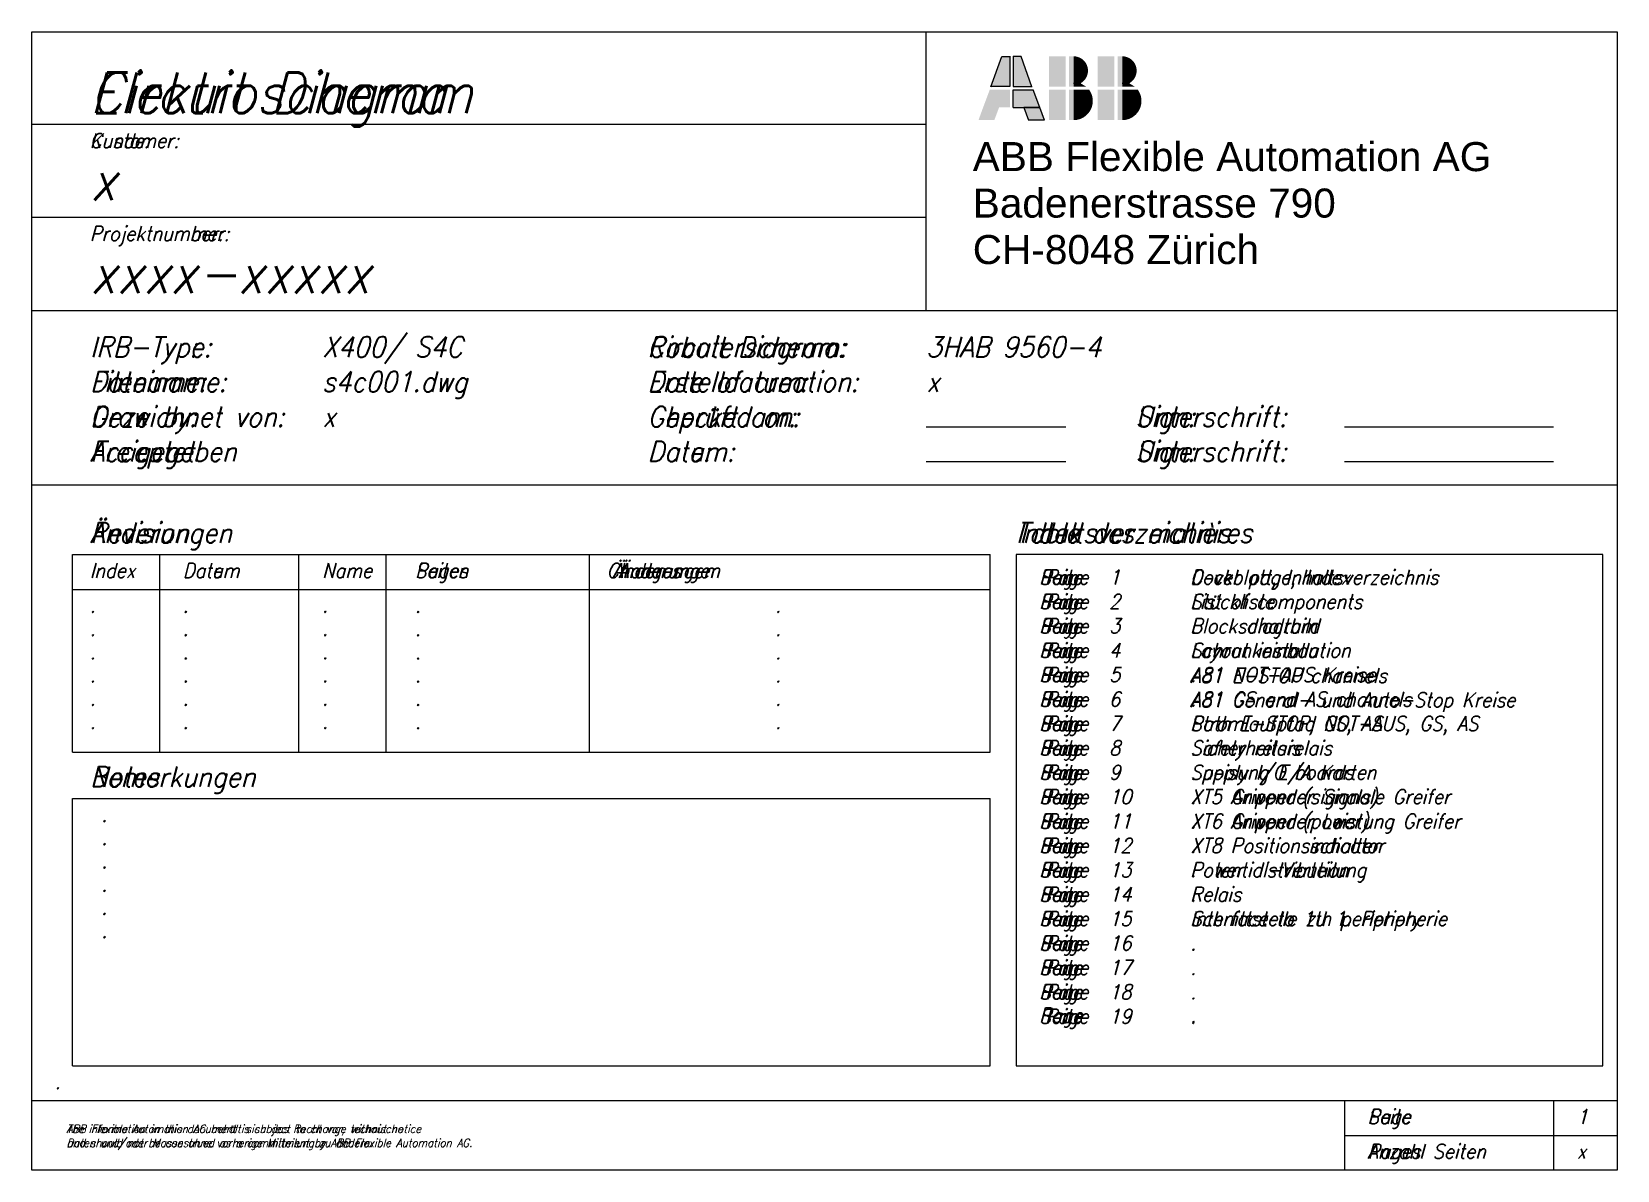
# Model space of a CAD drawing. Extents: x 0 to 273, y 0 to 196.
import ezdxf

# ---------------------------------------------------------------- set-up
doc = ezdxf.new("R2010")
doc.units = 0
doc.header["$LTSCALE"] = 8
for name, color, linetype in [('FORM07', 4, 'CONTINUOUS'), ('KOPF02', 1, 'CONTINUOUS'), ('KOPF03', 2, 'CONTINUOUS'), ('KOPF05', 3, 'CONTINUOUS'), ('TEXT_ALLGEMEIN', 2, 'CONTINUOUS'), ('TEXT_DEUTSCH', 2, 'CONTINUOUS'), ('TEXT_ENGLISCH', 2, 'CONTINUOUS'), ('TEXT_FRANZOESISCH', 2, 'CONTINUOUS')]:
    doc.layers.add(name, color=color, linetype=linetype)
doc.styles.add('ABB', font='arial.ttf', dxfattribs={"width": 0.9})
doc.styles.add('VSM_13', font='simplex3.shx', dxfattribs={"width": 0.9, "oblique": 15})

msp = doc.modelspace()

# ---------------------------------------------------------------- linework, layer by layer
at = {"layer": 'FORM07'}
for p, q in [((0, 195.96), (272.99, 195.96)), ((0, 0), (0, 195.96)), ((154.02, 148), (154.02, 196)), ((272.99, 195.96), (272.99, 0)), ((154.02, 180), (0, 180)), ((154.02, 164), (0, 164)), ((0, 148), (272.99, 148)), ((0, 118), (272.99, 118)), ((0, 12), (272.99, 12)), ((272.99, 0), (0, 0))]:
    msp.add_line(p, q, dxfattribs=at)
at = {"layer": 'KOPF02'}
for p, q in [((165.14, 186.54), (167.01, 191.76)), ((167.01, 191.76), (168.41, 191.76)), ((168.41, 191.77), (168.41, 186.55)), ((168.96, 191.77), (168.96, 186.55)), ((170.35, 191.76), (168.96, 191.76)), ((172.22, 186.54), (170.35, 191.76)), ((168.41, 186.55), (165.11, 186.55)), ((168.96, 186.55), (172.25, 186.55)), ((168.96, 182.98), (168.96, 186)), ((168.96, 186), (172.41, 186)), ((173.55, 182.97), (172.41, 186)), ((180.63, 187.1), (179.39, 187.1)), ((189.01, 187.1), (187.77, 187.1)), ((168.96, 182.97), (173.55, 182.97)), ((173.55, 182.97), (170.81, 182.97)), ((173.55, 182.97), (170.81, 182.97)), ((170.81, 182.97), (171.62, 180.78)), ((174.35, 180.78), (173.55, 182.97)), ((174.35, 180.78), (171.62, 180.78)), ((7.02, 106), (165.02, 106)), ((7.02, 72), (7.02, 106)), ((22.02, 106), (22.02, 72)), ((46.02, 72), (46.02, 106)), ((61.02, 72), (61.02, 106)), ((96.02, 72), (96.02, 106)), ((165.02, 72), (165.02, 106)), ((7.02, 100), (165.02, 100)), ((7.02, 72), (165.02, 72)), ((7.02, 64), (165.02, 64)), ((7.02, 18), (7.02, 64)), ((165.02, 18), (165.02, 64)), ((7.02, 18), (165.02, 18))]:
    msp.add_line(p, q, dxfattribs=at)
for points, const_width in [([(180.63, 189.3, 0.414214), (179.39, 190.53, 1)], 2.47), ([(189.01, 189.3, 0.414214), (187.77, 190.53, 1)], 2.47), ([(179.39, 188.06, 0.414214), (180.63, 189.3, 1)], 2.47), ([(187.77, 188.06, 0.414214), (189.01, 189.3, 1)], 2.47), ([(179.39, 182.43, 0.414214), (181.04, 184.08, 1)], 3.3), ([(181.04, 184.08, 0.156576), (180.73, 185.04, 1)], 3.3), ([(187.77, 182.43, 0.414214), (189.42, 184.08, 1)], 3.3), ([(189.42, 184.08, 0.156576), (189.11, 185.04, 1)], 3.3)]:
    msp.add_lwpolyline(points, format="xyb", dxfattribs=dict(at, const_width=const_width))
msp.add_lwpolyline([(169.5, 106), (169.5, 18), (270.5, 18), (270.5, 106)], close=True, dxfattribs=at)
for points in [[(167.01, 191.76), (168.41, 191.76), (165.14, 186.55), (168.41, 186.55)], [(168.96, 191.77), (170.35, 191.76), (168.96, 186.55), (172.22, 186.55)], [(175.14, 191.77), (178.02, 191.77), (175.14, 186.55), (178.02, 186.55)], [(178.57, 191.77), (179.39, 191.77), (178.57, 186.55), (179.39, 186.55)], [(183.51, 191.77), (186.4, 191.77), (183.51, 186.55), (186.4, 186.55)], [(186.95, 191.77), (187.77, 191.77), (186.95, 186.55), (187.77, 186.55)], [(168.41, 186), (164.95, 186), (168.41, 182.98), (163.81, 182.97)], [(168.96, 186), (172.41, 186), (168.96, 182.98), (173.55, 182.97)], [(175.14, 186), (178.02, 186), (175.14, 180.78), (178.02, 180.78)], [(178.57, 186), (179.39, 186), (178.57, 180.78), (179.39, 180.78)], [(179.39, 187.37), (179.39, 187.1), (180.63, 187.1)], [(179.39, 187.1), (180.63, 187.1), (179.39, 186.55), (180.63, 186.55)], [(179.39, 186), (181.87, 186), (179.39, 184.08)], [(181.87, 186), (182.08, 186), (179.39, 184.08)], [(180.63, 187.09), (180.63, 186.54), (181.53, 186.55)], [(181.18, 186), (182.08, 186.01), (181.17, 184.62)], [(183.51, 186), (186.4, 186), (183.51, 180.78), (186.4, 180.78)], [(186.95, 186), (187.77, 186), (186.95, 180.78), (187.77, 180.78)], [(187.77, 187.37), (187.77, 187.1), (189.01, 187.1)], [(187.77, 187.1), (189.01, 187.1), (187.77, 186.55), (189.01, 186.55)], [(190.24, 186), (190.46, 186), (187.77, 184.08)], [(187.77, 186), (190.24, 186), (187.77, 184.08)], [(189.01, 187.09), (189.01, 186.54), (189.91, 186.55)], [(189.56, 186), (190.46, 186.01), (189.54, 184.62)], [(166.56, 182.97), (163.81, 182.97), (165.74, 180.78), (163.01, 180.78)], [(170.81, 182.97), (173.55, 182.97), (171.62, 180.78), (174.35, 180.78)]]:
    msp.add_solid(points, dxfattribs=at)
at = {"layer": 'KOPF05'}
for p, q in [((154.02, 128), (178.02, 128)), ((226.02, 128), (262.02, 128)), ((154.02, 122), (178.02, 122)), ((226.02, 122), (262.02, 122)), ((226.02, 12), (226.02, 0)), ((262.02, 12), (262.02, 0)), ((226.02, 6), (272.99, 6))]:
    msp.add_line(p, q, dxfattribs=at)

# ---------------------------------------------------------------- texts
at = {"layer": 'KOPF03', "color": 1, "style": 'ABB'}
for s, p in [('ABB Flexible Automation AG', (162.02, 172)), ('Badenerstrasse 790', (162.02, 164)), ('CH-8048 Zürich', (162.02, 156))]:
    msp.add_text(s, height=5, dxfattribs=at).set_placement(p)
at = {"layer": 'KOPF05', "style": 'VSM_13', "oblique": 15, "width": 0.9}
msp.add_text('1', height=2.5, dxfattribs=at).set_placement((266.02, 8))
at = {"layer": 'TEXT_ALLGEMEIN', "color": 3, "style": 'VSM_13', "oblique": 15, "width": 0.9}
for s, height, p in [('x', 7, (10.02, 167)), ('xxxx-xxxxx', 7, (10.02, 151)), ('X400/ S4C', 3.5, (50.02, 140)), ('3HAB 9560-4', 3.5, (154.02, 140)), ('s4c001.dwg', 3.5, (50.02, 134)), ('x', 3.5, (154.02, 134)), ('x', 3.5, (50.02, 128)), ('x', 2.5, (266.02, 2))]:
    msp.add_text(s, height=height, dxfattribs=at).set_placement(p)
at = {"layer": 'TEXT_ALLGEMEIN', "style": 'VSM_13', "oblique": 15, "width": 0.9}
for s, p in [('1', (185.5, 100.86)), ('2', (185.5, 96.66)), ('.', (10.02, 96)), ('.', (26.02, 96)), ('.', (50.02, 96)), ('.', (66.02, 96)), ('.', (128.02, 96)), ('3', (185.5, 92.46)), ('.', (10.02, 92)), ('.', (26.02, 92)), ('.', (50.02, 92)), ('.', (66.02, 92)), ('.', (128.02, 92)), ('4', (185.5, 88.26)), ('.', (10.02, 88)), ('.', (26.02, 88)), ('.', (50.02, 88)), ('.', (66.02, 88)), ('.', (128.02, 88)), ('5', (185.5, 84.06)), ('.', (10.02, 84)), ('.', (26.02, 84)), ('.', (50.02, 84)), ('.', (66.02, 84)), ('.', (128.02, 84)), ('6', (185.5, 79.86)), ('.', (10.02, 80)), ('.', (26.02, 80)), ('.', (50.02, 80)), ('.', (66.02, 80)), ('.', (128.02, 80)), ('7', (185.5, 75.66)), ('.', (10.02, 76)), ('.', (26.02, 76)), ('.', (50.02, 76)), ('.', (66.02, 76)), ('.', (128.02, 76)), ('8', (185.5, 71.46)), ('9', (185.5, 67.26)), ('10', (185.5, 63.06)), ('.', (12.02, 60)), ('11', (185.5, 58.86)), ('.', (12.02, 56)), ('12', (185.5, 54.66)), ('.', (12.02, 52)), ('13', (185.5, 50.46)), ('.', (12.02, 48)), ('14', (185.5, 46.26)), ('.', (12.02, 44)), ('15', (185.5, 42.06)), ('.', (12.02, 40)), ('16', (185.5, 37.86)), ('17', (185.5, 33.66)), ('18', (185.5, 29.46)), ('19', (185.5, 25.26)), ('.', (4, 14))]:
    msp.add_text(s, height=2.5, dxfattribs=at).set_placement(p)
at = {"layer": 'TEXT_DEUTSCH', "color": 4, "style": 'VSM_13', "oblique": 15, "width": 0.9}
msp.add_text('Elektroschema', height=7, dxfattribs=at).set_placement((10.02, 182))
at = {"layer": 'TEXT_DEUTSCH', "style": 'VSM_13', "oblique": 15, "width": 0.9}
for s, height, p in [('Kunde:', 2.5, (10.02, 176)), ('Projektnummer:', 2.5, (10.02, 160)), ('IRB-Typ:', 3.5, (10.02, 140)), ('Roboterschema:', 3.5, (106.02, 140)), ('Dateiname:', 3.5, (10.02, 134)), ('Erstelldatum:', 3.5, (106.02, 134)), ('Gezeichnet von:', 3.5, (10.02, 128)), ('Geprüft am:', 3.5, (106.02, 128)), ('Unterschrift:', 3.5, (190.02, 128)), ('Freigegeben', 3.5, (10.02, 122)), ('Unterschrift:', 3.5, (190.02, 122)), ('Datum:', 3.5, (106.02, 122)), ('Änderungen', 3.5, (10.02, 108)), ('Inhaltsverzeichnis', 3.5, (169.5, 108)), ('Index', 2.5, (10.02, 102)), ('Datum', 2.5, (26.02, 102)), ('Name', 2.5, (50.02, 102)), ('Seiten', 2.5, (66.02, 102)), ('Änderungen', 2.5, (100.02, 102)), ('Seite', 2.5, (173.5, 100.86)), ('Deckblatt, Inhaltsverzeichnis', 2.5, (199.5, 100.86)), ('Seite', 2.5, (173.5, 96.66)), ('Stückliste', 2.5, (199.5, 96.66)), ('Seite', 2.5, (173.5, 92.46)), ('Blockschaltbild', 2.5, (199.5, 92.46)), ('Seite', 2.5, (173.5, 88.26)), ('Schrankeinbau', 2.5, (199.5, 88.26)), ('Seite', 2.5, (173.5, 84.06)), ('A81 NOT-AUS Kreise', 2.5, (199.5, 84.06)), ('Seite', 2.5, (173.5, 79.86)), ('A81 General- und Auto-Stop Kreise', 2.5, (199.5, 79.73)), ('Seite', 2.5, (173.5, 75.66)), ('Stromlaufpfad NOT-AUS, GS, AS', 2.5, (199.5, 75.66)), ('Seite', 2.5, (173.5, 71.46)), ('Sicherheitsrelais', 2.5, (199.5, 71.46)), ('Bemerkungen', 3.5, (10.02, 66)), ('Seite', 2.5, (173.5, 67.26)), ('Speisung E/A Karten', 2.5, (199.5, 67.26)), ('Seite', 2.5, (173.5, 63.06)), ('XT5 Anwender Signale Greifer', 2.5, (199.5, 63.06)), ('Seite', 2.5, (173.5, 58.86)), ('XT6 Anwender Leistung Greifer', 2.5, (199.5, 58.86)), ('Seite', 2.5, (173.5, 54.66)), ('XT8 Positionsschalter', 2.5, (199.5, 54.66)), ('Seite', 2.5, (173.5, 50.46)), ('Potential-Verteilung', 2.5, (199.5, 50.46)), ('Seite', 2.5, (173.5, 46.26)), ('Relais', 2.5, (199.5, 46.26)), ('Seite', 2.5, (173.5, 42.06)), ('Schnittstelle zu 1. Peripherie', 2.5, (199.5, 42.06)), ('Seite', 2.5, (173.5, 37.86)), ('Seite', 2.5, (173.5, 33.66)), ('.', 2.5, (199.5, 37.86)), ('.', 2.5, (199.5, 33.66)), ('Seite', 2.5, (173.5, 29.46)), ('Seite', 2.5, (173.5, 25.26)), ('.', 2.5, (199.5, 29.46)), ('.', 2.5, (199.5, 25.26)), ('Seite', 2.5, (230.02, 8)), ('Anzahl Seiten', 2.5, (230.02, 2))]:
    msp.add_text(s, height=height, dxfattribs=at).set_placement(p)
at = {"layer": 'TEXT_DEUTSCH', "color": 1, "style": 'VSM_13', "oblique": 15, "width": 0.9}
for s, p in [('ABB Flexible Automation AG behält sich das Recht vor, technische', (6.02, 6.43)), ('Daten und/oder Masse ohne vorherige Mitteilung zu ändern.', (6.02, 4))]:
    msp.add_text(s, height=1.42, dxfattribs=at).set_placement(p)
at = {"layer": 'TEXT_ENGLISCH', "color": 4, "style": 'VSM_13', "oblique": 15, "width": 0.9}
msp.add_text('Circuit Diagram', height=7, dxfattribs=at).set_placement((10.02, 182))
at = {"layer": 'TEXT_ENGLISCH', "style": 'VSM_13', "oblique": 15, "width": 0.9}
for s, height, p in [('Customer:', 2.5, (10.02, 176)), ('Projektnumber:', 2.5, (10.02, 160)), ('IRB-Type:', 3.5, (10.02, 140)), ('Circuit Diagram:', 3.5, (106.02, 140)), ('Filename:', 3.5, (10.02, 134)), ('Date of creation:', 3.5, (106.02, 134)), ('Draw by:', 3.5, (10.02, 128)), ('Checked on:', 3.5, (106.02, 128)), ('Sign:', 3.5, (190.02, 128)), ('Sign:', 3.5, (190.02, 122)), ('Acceptet', 3.5, (10.02, 122)), ('Date:', 3.5, (106.02, 122)), ('Revision', 3.5, (10.02, 108)), ('Index', 3.5, (169.5, 108)), ('Index', 2.5, (10.02, 102)), ('Date', 2.5, (26.02, 102)), ('Name', 2.5, (50.02, 102)), ('Pages', 2.5, (66.02, 102)), ('Changes', 2.5, (99.02, 102)), ('Page', 2.5, (173.5, 100.86)), ('Cover page, Index', 2.5, (199.5, 100.86)), ('Page', 2.5, (173.5, 96.66)), ('List of components', 2.5, (199.5, 96.66)), ('Page', 2.5, (173.5, 92.46)), ('Block diagram', 2.5, (199.5, 92.46)), ('Page', 2.5, (173.5, 88.26)), ('Layout installation', 2.5, (199.5, 88.26)), ('Page', 2.5, (173.5, 84.06)), ('A81 E-STOP channels', 2.5, (199.5, 83.93)), ('Page', 2.5, (173.5, 79.86)), ('A81 GS and AS channels', 2.5, (199.5, 79.86)), ('Page', 2.5, (173.5, 75.66)), ('Path E-STOP, GS, AS', 2.5, (199.5, 75.66)), ('Page', 2.5, (173.5, 71.46)), ('Safety relais', 2.5, (199.5, 71.46)), ('Notes', 3.5, (10.02, 66)), ('Page', 2.5, (173.5, 67.26)), ('Supply I/O boards', 2.5, (199.5, 67.26)), ('Page', 2.5, (173.5, 63.06)), ('XT5 Gripper (signals)', 2.5, (199.5, 63.06)), ('Page', 2.5, (173.5, 58.86)), ('XT6 Gripper (power)', 2.5, (199.5, 58.86)), ('Page', 2.5, (173.5, 54.66)), ('XT8 Position indicator', 2.5, (199.5, 54.66)), ('Page', 2.5, (173.5, 50.46)), ('Power distribution', 2.5, (199.5, 50.46)), ('Page', 2.5, (173.5, 46.26)), ('Relais', 2.5, (199.5, 46.26)), ('Page', 2.5, (173.5, 42.06)), ('Interface to 1th periphery', 2.5, (199.5, 42.06)), ('Page', 2.5, (173.5, 37.86)), ('Page', 2.5, (173.5, 33.66)), ('.', 2.5, (199.5, 37.86)), ('.', 2.5, (199.5, 33.66)), ('Page', 2.5, (173.5, 29.46)), ('Page', 2.5, (173.5, 25.46)), ('.', 2.5, (199.5, 29.46)), ('.', 2.5, (199.5, 25.46)), ('Page', 2.5, (230.02, 8)), ('Pages', 2.5, (230.02, 2))]:
    msp.add_text(s, height=height, dxfattribs=at).set_placement(p)
at = {"layer": 'TEXT_ENGLISCH', "color": 1, "style": 'VSM_13', "oblique": 15, "width": 0.9}
for s, p in [('and should not be construed as a commitment by ABB Flexible Automation AG.', (6.02, 4)), ('The information in this document is subject to change without notice', (6.02, 6.43))]:
    msp.add_text(s, height=1.42, dxfattribs=at).set_placement(p)
at = {"layer": 'TEXT_FRANZOESISCH', "color": 4, "style": 'VSM_13', "oblique": 15, "width": 0.9}
msp.add_text('Elektroschema', height=7, dxfattribs=at).set_placement((10.02, 182))
at = {"layer": 'TEXT_FRANZOESISCH', "style": 'VSM_13', "oblique": 15, "width": 0.9}
for s, height, p in [('Kunde:', 2.5, (10.02, 176)), ('Projektnummer:', 2.5, (10.02, 160)), ('IRB-Typ:', 3.5, (10.02, 140)), ('Roboterschema:', 3.5, (106.02, 140)), ('Dateiname:', 3.5, (10.02, 134)), ('Erstelldatum:', 3.5, (106.02, 134)), ('Gezeichnet von:', 3.5, (10.02, 128)), ('Geprüft am:', 3.5, (106.02, 128)), ('Unterschrift:', 3.5, (190.02, 128)), ('Freigegeben', 3.5, (10.02, 122)), ('Unterschrift:', 3.5, (190.02, 122)), ('Datum:', 3.5, (106.02, 122)), ('Änderungen', 3.5, (10.02, 108)), ('Table des matières', 3.5, (169.5, 108)), ('Index', 2.5, (10.02, 102)), ('Datum', 2.5, (26.02, 102)), ('Name', 2.5, (50.02, 102)), ('Seiten', 2.5, (66.02, 102)), ('Änderungen', 2.5, (101.02, 102)), ('Page', 2.5, (174.5, 100.86)), ('.', 2.5, (199.5, 100.86)), ('Page', 2.5, (174.5, 96.66)), ('.', 2.5, (199.5, 96.66)), ('Page', 2.5, (174.5, 92.46)), ('Page', 2.5, (174.5, 88.26)), ('.', 2.5, (199.5, 92.46)), ('.', 2.5, (199.5, 88.26)), ('Page', 2.5, (174.5, 84.06)), ('Page', 2.5, (174.5, 79.86)), ('.', 2.5, (199.5, 84.06)), ('.', 2.5, (199.5, 79.86)), ('Page', 2.5, (174.5, 75.66)), ('Page', 2.5, (174.5, 71.46)), ('.', 2.5, (199.5, 75.66)), ('.', 2.5, (199.5, 71.46)), ('Bemerkungen', 3.5, (10.02, 66)), ('Page', 2.5, (174.5, 67.26)), ('Page', 2.5, (174.5, 63.06)), ('.', 2.5, (199.5, 67.26)), ('.', 2.5, (199.5, 63.06)), ('Page', 2.5, (174.5, 58.86)), ('.', 2.5, (199.5, 58.86)), ('Page', 2.5, (174.5, 54.66)), ('.', 2.5, (199.5, 54.66)), ('Page', 2.5, (174.5, 50.46)), ('.', 2.5, (199.5, 50.46)), ('Page', 2.5, (174.5, 46.26)), ('.', 2.5, (199.5, 46.26)), ('Page', 2.5, (174.5, 42.06)), ('.', 2.5, (199.5, 42.06)), ('Page', 2.5, (174.5, 37.86)), ('Page', 2.5, (174.5, 33.66)), ('.', 2.5, (199.5, 37.86)), ('.', 2.5, (199.5, 33.66)), ('Page', 2.5, (174.5, 29.46)), ('Page', 2.5, (174.5, 25.26)), ('.', 2.5, (199.5, 29.46)), ('.', 2.5, (199.5, 25.26)), ('Seite', 2.5, (230.02, 8)), ('Anzahl Seiten', 2.5, (230.02, 2))]:
    msp.add_text(s, height=height, dxfattribs=at).set_placement(p)
at = {"layer": 'TEXT_FRANZOESISCH', "color": 1, "style": 'VSM_13', "oblique": 15, "width": 0.9}
for s, p in [('ABB Flexible Automation AG behält sich das Recht vor, technische', (6.02, 6.43)), ('Daten und/oder Masse ohne vorherige Mitteilung zu ändern.', (6.02, 4))]:
    msp.add_text(s, height=1.42, dxfattribs=at).set_placement(p)

doc.saveas('drawing.dxf')
